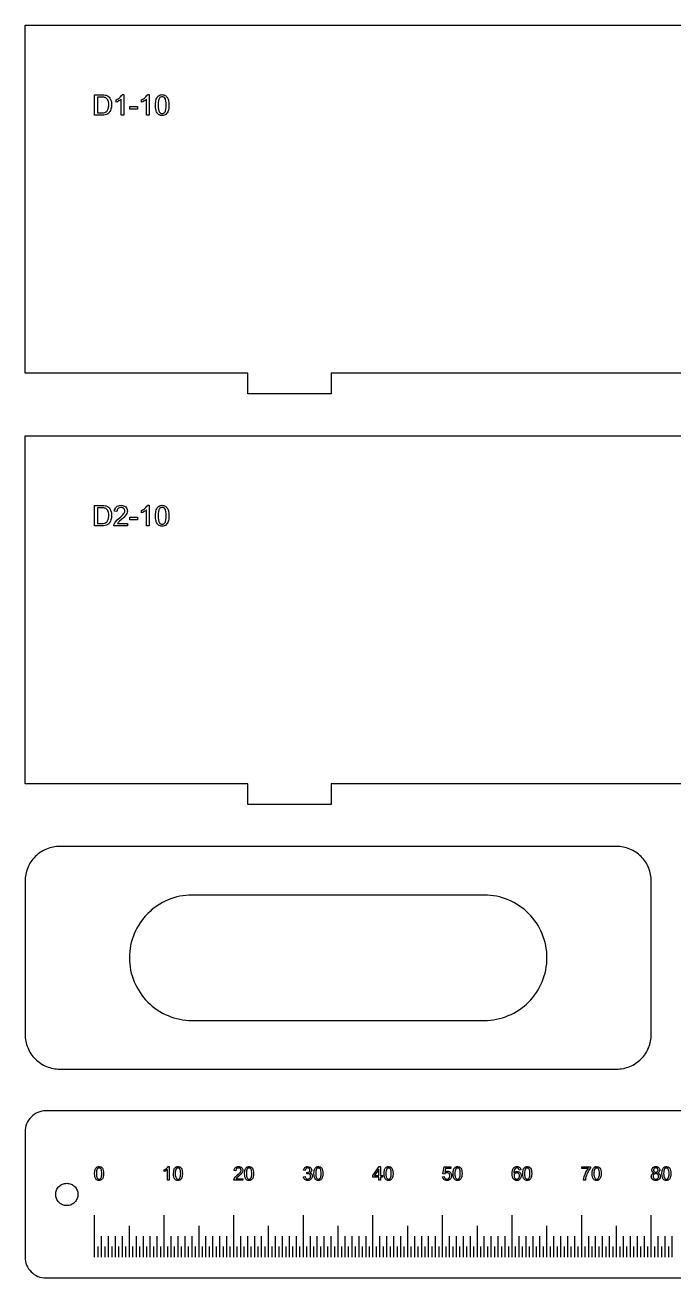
# Model space of a CAD drawing. Header units: millimetres. Extents: x 6 to 576, y -336 to -6.
# Drawn here: x 6 to 99.2, y -336 to -156 of the extents above; entities that cross this region are included whole.
import ezdxf

# ---------------------------------------------------------------- set-up
doc = ezdxf.new("R2010")
doc.units = ezdxf.units.MM
for name, color, linetype in [('cut_inner', 7, 'Continuous'), ('cut_outer', 7, 'Continuous'), ('engrave', 5, 'Continuous'), ('score', 1, 'Continuous')]:
    doc.layers.add(name, color=color, linetype=linetype)

msp = doc.modelspace()

# ---------------------------------------------------------------- linework, layer by layer
at = {"layer": 'cut_inner'}
for points in [[(30, -299), (72, -299), (72.44, -298.99), (72.88, -298.96), (73.32, -298.9), (73.76, -298.83), (74.19, -298.73), (74.61, -298.61), (75.03, -298.47), (75.44, -298.31), (75.85, -298.14), (76.24, -297.94), (76.63, -297.72), (77, -297.48), (77.36, -297.23), (77.71, -296.96), (78.04, -296.67), (78.36, -296.36), (78.67, -296.04), (78.96, -295.71), (79.23, -295.36), (79.48, -295), (79.72, -294.63), (79.94, -294.24), (80.14, -293.85), (80.31, -293.44), (80.47, -293.03), (80.61, -292.61), (80.73, -292.19), (80.83, -291.76), (80.9, -291.32), (80.96, -290.88), (80.99, -290.44), (81, -290), (81, -290), (80.99, -289.56), (80.96, -289.12), (80.9, -288.68), (80.83, -288.24), (80.73, -287.81), (80.61, -287.39), (80.47, -286.97), (80.31, -286.56), (80.14, -286.15), (79.94, -285.76), (79.72, -285.37), (79.48, -285), (79.23, -284.64), (78.96, -284.29), (78.67, -283.96), (78.36, -283.64), (78.04, -283.33), (77.71, -283.04), (77.36, -282.77), (77, -282.52), (76.63, -282.28), (76.24, -282.06), (75.85, -281.86), (75.44, -281.69), (75.03, -281.53), (74.61, -281.39), (74.19, -281.27), (73.76, -281.17), (73.32, -281.1), (72.88, -281.04), (72.44, -281.01), (72, -281), (30, -281), (29.56, -281.01), (29.12, -281.04), (28.68, -281.1), (28.24, -281.17), (27.81, -281.27), (27.39, -281.39), (26.97, -281.53), (26.56, -281.69), (26.15, -281.86), (25.76, -282.06), (25.37, -282.28), (25, -282.52), (24.64, -282.77), (24.29, -283.04), (23.96, -283.33), (23.64, -283.64), (23.33, -283.96), (23.04, -284.29), (22.77, -284.64), (22.52, -285), (22.28, -285.37), (22.06, -285.76), (21.86, -286.15), (21.69, -286.56), (21.53, -286.97), (21.39, -287.39), (21.27, -287.81), (21.17, -288.24), (21.1, -288.68), (21.04, -289.12), (21.01, -289.56), (21, -290), (21, -290), (21.01, -290.44), (21.04, -290.88), (21.1, -291.32), (21.17, -291.76), (21.27, -292.19), (21.39, -292.61), (21.53, -293.03), (21.69, -293.44), (21.86, -293.85), (22.06, -294.24), (22.28, -294.63), (22.52, -295), (22.77, -295.36), (23.04, -295.71), (23.33, -296.04), (23.64, -296.36), (23.96, -296.67), (24.29, -296.96), (24.64, -297.23), (25, -297.48), (25.37, -297.72), (25.76, -297.94), (26.15, -298.14), (26.56, -298.31), (26.97, -298.47), (27.39, -298.61), (27.81, -298.73), (28.24, -298.83), (28.68, -298.9), (29.12, -298.96), (29.56, -298.99), (30, -299)], [(10.4, -324), (10.41, -323.84), (10.43, -323.69), (10.47, -323.54), (10.52, -323.39), (10.59, -323.25), (10.67, -323.11), (10.76, -322.98), (10.87, -322.87), (10.98, -322.76), (11.11, -322.67), (11.25, -322.59), (11.39, -322.52), (11.54, -322.47), (11.69, -322.43), (11.84, -322.41), (12, -322.4), (12.16, -322.41), (12.31, -322.43), (12.46, -322.47), (12.61, -322.52), (12.75, -322.59), (12.89, -322.67), (13.02, -322.76), (13.13, -322.87), (13.24, -322.98), (13.33, -323.11), (13.41, -323.25), (13.48, -323.39), (13.53, -323.54), (13.57, -323.69), (13.59, -323.84), (13.6, -324), (13.59, -324.16), (13.57, -324.31), (13.53, -324.46), (13.48, -324.61), (13.41, -324.75), (13.33, -324.89), (13.24, -325.02), (13.13, -325.13), (13.02, -325.24), (12.89, -325.33), (12.75, -325.41), (12.61, -325.48), (12.46, -325.53), (12.31, -325.57), (12.16, -325.59), (12, -325.6), (11.84, -325.59), (11.69, -325.57), (11.54, -325.53), (11.39, -325.48), (11.25, -325.41), (11.11, -325.33), (10.98, -325.24), (10.87, -325.13), (10.76, -325.02), (10.67, -324.89), (10.59, -324.75), (10.52, -324.61), (10.47, -324.46), (10.43, -324.31), (10.41, -324.16), (10.4, -324)]]:
    msp.add_lwpolyline(points, close=True, dxfattribs=at)
at = {"layer": 'cut_outer'}
for points in [[(38, -209), (38, -206), (6, -206), (6, -156), (242, -156), (242, -206), (210, -206), (210, -209), (198, -209), (198, -206), (125.58, -206), (125.58, -181), (122.42, -181), (122.42, -206), (50, -206), (50, -209)], [(38, -268), (38, -265), (6, -265), (6, -215), (242, -215), (242, -265), (210, -265), (210, -268), (198, -268), (198, -265), (125.58, -265), (125.58, -240), (122.42, -240), (122.42, -265), (50, -265), (50, -268)], [(11, -306), (91, -306), (91.25, -305.99), (91.49, -305.98), (91.73, -305.95), (91.98, -305.9), (92.21, -305.85), (92.45, -305.78), (92.68, -305.71), (92.91, -305.62), (93.14, -305.52), (93.36, -305.41), (93.57, -305.29), (93.78, -305.16), (93.98, -305.02), (94.17, -304.87), (94.36, -304.7), (94.54, -304.54), (94.7, -304.36), (94.87, -304.17), (95.02, -303.98), (95.16, -303.78), (95.29, -303.57), (95.41, -303.36), (95.52, -303.14), (95.62, -302.91), (95.71, -302.68), (95.78, -302.45), (95.85, -302.21), (95.9, -301.98), (95.95, -301.73), (95.98, -301.49), (95.99, -301.25), (96, -301), (96, -279), (95.99, -278.75), (95.98, -278.51), (95.95, -278.27), (95.9, -278.02), (95.85, -277.79), (95.78, -277.55), (95.71, -277.32), (95.62, -277.09), (95.52, -276.86), (95.41, -276.64), (95.29, -276.43), (95.16, -276.22), (95.02, -276.02), (94.87, -275.83), (94.7, -275.64), (94.54, -275.46), (94.36, -275.3), (94.17, -275.13), (93.98, -274.98), (93.78, -274.84), (93.57, -274.71), (93.36, -274.59), (93.14, -274.48), (92.91, -274.38), (92.68, -274.29), (92.45, -274.22), (92.21, -274.15), (91.98, -274.1), (91.73, -274.05), (91.49, -274.02), (91.25, -274.01), (91, -274), (11, -274), (10.75, -274.01), (10.51, -274.02), (10.27, -274.05), (10.02, -274.1), (9.79, -274.15), (9.55, -274.22), (9.32, -274.29), (9.09, -274.38), (8.86, -274.48), (8.64, -274.59), (8.43, -274.71), (8.22, -274.84), (8.02, -274.98), (7.83, -275.13), (7.64, -275.3), (7.46, -275.46), (7.3, -275.64), (7.13, -275.83), (6.98, -276.02), (6.84, -276.22), (6.71, -276.43), (6.59, -276.64), (6.48, -276.86), (6.38, -277.09), (6.29, -277.32), (6.22, -277.55), (6.15, -277.79), (6.1, -278.02), (6.05, -278.27), (6.02, -278.51), (6.01, -278.75), (6, -279), (6, -301), (6.01, -301.25), (6.02, -301.49), (6.05, -301.73), (6.1, -301.98), (6.15, -302.21), (6.22, -302.45), (6.29, -302.68), (6.38, -302.91), (6.48, -303.14), (6.59, -303.36), (6.71, -303.57), (6.84, -303.78), (6.98, -303.98), (7.13, -304.17), (7.3, -304.36), (7.46, -304.54), (7.64, -304.7), (7.83, -304.87), (8.02, -305.02), (8.22, -305.16), (8.43, -305.29), (8.64, -305.41), (8.86, -305.52), (9.09, -305.62), (9.32, -305.71), (9.55, -305.78), (9.79, -305.85), (10.02, -305.9), (10.27, -305.95), (10.51, -305.98), (10.75, -305.99), (11, -306)]]:
    msp.add_lwpolyline(points, close=True, dxfattribs=at)
msp.add_lwpolyline([(203, -312), (9, -312), (8.71, -312.01), (8.41, -312.06), (8.13, -312.13), (7.85, -312.23), (7.59, -312.35), (7.33, -312.51), (7.1, -312.68), (6.88, -312.88), (6.68, -313.1), (6.51, -313.33), (6.35, -313.59), (6.23, -313.85), (6.13, -314.13), (6.06, -314.41), (6.01, -314.71), (6, -315), (6, -333), (6.01, -333.29), (6.06, -333.59), (6.13, -333.87), (6.23, -334.15), (6.35, -334.41), (6.51, -334.67), (6.68, -334.9), (6.88, -335.12), (7.1, -335.32), (7.33, -335.49), (7.59, -335.65), (7.85, -335.77), (8.13, -335.87), (8.41, -335.94), (8.71, -335.99), (9, -336), (9, -336), (203, -336)], dxfattribs=at)
at = {"layer": 'engrave'}
for points in [[(16, -168.95), (16, -166.01), (17.01, -166.01), (17.31, -166.02), (17.54, -166.05), (17.66, -166.09), (17.77, -166.14), (17.87, -166.19), (17.97, -166.26), (18.07, -166.37), (18.17, -166.49), (18.25, -166.62), (18.31, -166.77), (18.36, -166.92), (18.4, -167.09), (18.42, -167.27), (18.43, -167.46), (18.42, -167.63), (18.41, -167.78), (18.38, -167.92), (18.35, -168.06), (18.26, -168.29), (18.21, -168.4), (18.15, -168.49), (18.02, -168.64), (17.88, -168.75), (17.72, -168.84), (17.53, -168.9), (17.31, -168.94), (17.06, -168.95), (16, -168.95)], [(16.39, -168.6), (17.02, -168.6), (17.28, -168.59), (17.47, -168.55), (17.62, -168.48), (17.74, -168.4), (17.8, -168.32), (17.86, -168.23), (17.91, -168.14), (17.95, -168.03), (17.98, -167.9), (18.01, -167.77), (18.02, -167.62), (18.03, -167.46), (18.02, -167.24), (17.99, -167.05), (17.94, -166.89), (17.88, -166.75), (17.8, -166.64), (17.71, -166.54), (17.61, -166.47), (17.51, -166.42), (17.42, -166.39), (17.31, -166.37), (17.01, -166.36), (16.39, -166.36), (16.39, -168.6)], [(20.18, -168.95), (19.82, -168.95), (19.82, -166.65), (19.67, -166.78), (19.47, -166.9), (19.27, -167.01), (19.09, -167.09), (19.09, -166.74), (19.24, -166.66), (19.38, -166.58), (19.51, -166.49), (19.62, -166.39), (19.73, -166.29), (19.82, -166.19), (19.89, -166.1), (19.94, -166), (20.18, -166), (20.18, -168.95)], [(23.83, -168.95), (23.46, -168.95), (23.46, -166.65), (23.31, -166.78), (23.12, -166.9), (22.92, -167.01), (22.74, -167.09), (22.74, -166.74), (22.89, -166.66), (23.03, -166.58), (23.15, -166.49), (23.27, -166.39), (23.38, -166.29), (23.47, -166.19), (23.54, -166.1), (23.59, -166), (23.83, -166), (23.83, -168.95)], [(24.75, -167.5), (24.76, -167.25), (24.78, -167.03), (24.81, -166.83), (24.86, -166.66), (24.92, -166.51), (24.99, -166.38), (25.08, -166.27), (25.18, -166.17), (25.29, -166.1), (25.41, -166.04), (25.55, -166.01), (25.71, -166), (25.82, -166.01), (25.93, -166.02), (26.03, -166.05), (26.12, -166.1), (26.21, -166.15), (26.29, -166.21), (26.35, -166.29), (26.42, -166.37), (26.47, -166.46), (26.52, -166.57), (26.6, -166.81), (26.63, -166.95), (26.65, -167.11), (26.67, -167.5), (26.66, -167.75), (26.64, -167.97), (26.61, -168.16), (26.56, -168.34), (26.5, -168.49), (26.43, -168.62), (26.34, -168.73), (26.24, -168.83), (26.13, -168.9), (26, -168.96), (25.86, -168.99), (25.71, -169), (25.6, -169), (25.51, -168.98), (25.41, -168.96), (25.33, -168.92), (25.25, -168.88), (25.17, -168.83), (25.1, -168.77), (25.04, -168.7), (24.97, -168.6), (24.91, -168.48), (24.86, -168.36), (24.82, -168.21), (24.79, -168.06), (24.77, -167.89), (24.75, -167.5)], [(25.12, -167.5), (25.13, -167.83), (25.16, -168.1), (25.22, -168.31), (25.25, -168.4), (25.29, -168.46), (25.38, -168.57), (25.48, -168.64), (25.59, -168.69), (25.71, -168.7), (25.83, -168.69), (25.94, -168.64), (26.04, -168.57), (26.13, -168.46), (26.16, -168.4), (26.2, -168.31), (26.25, -168.1), (26.28, -167.83), (26.29, -167.5), (26.28, -167.17), (26.25, -166.9), (26.2, -166.69), (26.16, -166.6), (26.13, -166.54), (26.04, -166.43), (25.94, -166.36), (25.82, -166.31), (25.7, -166.3), (25.59, -166.31), (25.48, -166.35), (25.39, -166.42), (25.31, -166.51), (25.26, -166.58), (25.23, -166.67), (25.17, -166.89), (25.13, -167.17), (25.12, -167.5)], [(21.06, -168.07), (21.06, -167.71), (22.17, -167.71), (22.17, -168.07), (21.06, -168.07)], [(20.71, -227.6), (20.71, -227.95), (18.77, -227.95), (18.78, -227.82), (18.81, -227.7), (18.86, -227.6), (18.91, -227.5), (19.05, -227.31), (19.25, -227.1), (19.52, -226.86), (19.74, -226.68), (19.92, -226.51), (20.07, -226.37), (20.17, -226.24), (20.24, -226.13), (20.3, -226.02), (20.33, -225.91), (20.34, -225.81), (20.33, -225.7), (20.3, -225.61), (20.25, -225.52), (20.19, -225.45), (20.1, -225.38), (20.01, -225.34), (19.9, -225.31), (19.79, -225.3), (19.66, -225.31), (19.55, -225.34), (19.45, -225.39), (19.37, -225.45), (19.3, -225.54), (19.25, -225.64), (19.22, -225.76), (19.21, -225.89), (18.84, -225.85), (18.87, -225.65), (18.93, -225.48), (19.02, -225.34), (19.13, -225.22), (19.26, -225.12), (19.42, -225.05), (19.59, -225.01), (19.79, -225), (19.99, -225.01), (20.17, -225.06), (20.33, -225.13), (20.46, -225.23), (20.57, -225.36), (20.65, -225.5), (20.69, -225.65), (20.71, -225.82), (20.69, -225.99), (20.64, -226.16), (20.54, -226.34), (20.4, -226.52), (20.18, -226.74), (19.84, -227.04), (19.58, -227.27), (19.42, -227.41), (19.34, -227.51), (19.27, -227.6), (20.71, -227.6)], [(23.83, -227.95), (23.46, -227.95), (23.46, -225.65), (23.31, -225.78), (23.12, -225.9), (22.92, -226.01), (22.74, -226.09), (22.74, -225.74), (22.89, -225.66), (23.03, -225.58), (23.15, -225.49), (23.27, -225.39), (23.38, -225.29), (23.47, -225.19), (23.54, -225.1), (23.59, -225), (23.83, -225), (23.83, -227.95)], [(24.75, -226.5), (24.76, -226.25), (24.78, -226.03), (24.81, -225.83), (24.86, -225.66), (24.92, -225.51), (24.99, -225.38), (25.08, -225.27), (25.18, -225.17), (25.29, -225.1), (25.41, -225.04), (25.55, -225.01), (25.71, -225), (25.82, -225.01), (25.93, -225.02), (26.03, -225.05), (26.12, -225.1), (26.21, -225.15), (26.29, -225.21), (26.35, -225.29), (26.42, -225.37), (26.47, -225.46), (26.52, -225.57), (26.6, -225.81), (26.63, -225.95), (26.65, -226.11), (26.67, -226.5), (26.66, -226.75), (26.64, -226.97), (26.61, -227.16), (26.56, -227.34), (26.5, -227.49), (26.43, -227.62), (26.34, -227.73), (26.24, -227.83), (26.13, -227.9), (26, -227.96), (25.86, -227.99), (25.71, -228), (25.6, -228), (25.51, -227.98), (25.41, -227.96), (25.33, -227.92), (25.25, -227.88), (25.17, -227.83), (25.1, -227.77), (25.04, -227.7), (24.97, -227.6), (24.91, -227.48), (24.86, -227.36), (24.82, -227.21), (24.79, -227.06), (24.77, -226.89), (24.75, -226.5)], [(16, -227.95), (16, -225.01), (17.01, -225.01), (17.31, -225.02), (17.54, -225.05), (17.66, -225.09), (17.77, -225.14), (17.87, -225.19), (17.97, -225.26), (18.07, -225.37), (18.17, -225.49), (18.25, -225.62), (18.31, -225.77), (18.36, -225.92), (18.4, -226.09), (18.42, -226.27), (18.43, -226.46), (18.42, -226.63), (18.41, -226.78), (18.38, -226.92), (18.35, -227.06), (18.26, -227.29), (18.21, -227.4), (18.15, -227.49), (18.02, -227.64), (17.88, -227.75), (17.72, -227.84), (17.53, -227.9), (17.31, -227.94), (17.06, -227.95), (16, -227.95)], [(16.39, -227.6), (17.02, -227.6), (17.28, -227.59), (17.47, -227.55), (17.62, -227.48), (17.74, -227.4), (17.8, -227.32), (17.86, -227.23), (17.91, -227.14), (17.95, -227.03), (17.98, -226.9), (18.01, -226.77), (18.02, -226.62), (18.03, -226.46), (18.02, -226.24), (17.99, -226.05), (17.94, -225.89), (17.88, -225.75), (17.8, -225.64), (17.71, -225.54), (17.61, -225.47), (17.51, -225.42), (17.42, -225.39), (17.31, -225.37), (17.01, -225.36), (16.39, -225.36), (16.39, -227.6)], [(21.06, -227.07), (21.06, -226.71), (22.17, -226.71), (22.17, -227.07), (21.06, -227.07)], [(25.12, -226.5), (25.13, -226.83), (25.16, -227.1), (25.22, -227.31), (25.25, -227.4), (25.29, -227.46), (25.38, -227.57), (25.48, -227.64), (25.59, -227.69), (25.71, -227.7), (25.83, -227.69), (25.94, -227.64), (26.04, -227.57), (26.13, -227.46), (26.16, -227.4), (26.2, -227.31), (26.25, -227.1), (26.28, -226.83), (26.29, -226.5), (26.28, -226.17), (26.25, -225.9), (26.2, -225.69), (26.16, -225.6), (26.13, -225.54), (26.04, -225.43), (25.94, -225.36), (25.82, -225.31), (25.7, -225.3), (25.59, -225.31), (25.48, -225.35), (25.39, -225.42), (25.31, -225.51), (25.26, -225.58), (25.23, -225.67), (25.17, -225.89), (25.13, -226.17), (25.12, -226.5)], [(16, -321), (16.02, -320.69), (16.04, -320.56), (16.07, -320.44), (16.11, -320.34), (16.16, -320.25), (16.22, -320.18), (16.28, -320.11), (16.36, -320.06), (16.44, -320.03), (16.54, -320.01), (16.64, -320), (16.79, -320.02), (16.92, -320.06), (17.02, -320.14), (17.11, -320.25), (17.18, -320.38), (17.23, -320.54), (17.27, -320.74), (17.28, -321), (17.26, -321.31), (17.24, -321.44), (17.21, -321.56), (17.17, -321.66), (17.12, -321.74), (17.06, -321.82), (16.99, -321.88), (16.92, -321.93), (16.84, -321.97), (16.74, -321.99), (16.64, -322), (16.5, -321.99), (16.39, -321.95), (16.28, -321.89), (16.19, -321.8), (16.15, -321.73), (16.11, -321.66), (16.05, -321.48), (16.01, -321.26), (16, -321)], [(16.25, -321), (16.25, -321.22), (16.28, -321.4), (16.31, -321.54), (16.36, -321.64), (16.42, -321.71), (16.49, -321.76), (16.56, -321.79), (16.64, -321.8), (16.72, -321.79), (16.79, -321.76), (16.86, -321.71), (16.92, -321.64), (16.97, -321.54), (17, -321.4), (17.02, -321.22), (17.03, -321), (17.02, -320.78), (17, -320.6), (16.97, -320.46), (16.92, -320.36), (16.86, -320.29), (16.79, -320.24), (16.72, -320.21), (16.64, -320.2), (16.56, -320.21), (16.49, -320.23), (16.43, -320.28), (16.37, -320.34), (16.32, -320.45), (16.28, -320.59), (16.25, -320.78), (16.25, -321)], [(26.72, -321.97), (26.48, -321.97), (26.48, -320.43), (26.38, -320.52), (26.25, -320.6), (26.12, -320.67), (26, -320.72), (26, -320.49), (26.19, -320.39), (26.35, -320.26), (26.48, -320.13), (26.57, -320), (26.72, -320), (26.72, -321.97)], [(27.34, -321), (27.36, -320.69), (27.38, -320.56), (27.41, -320.44), (27.45, -320.34), (27.5, -320.25), (27.56, -320.18), (27.62, -320.11), (27.7, -320.06), (27.78, -320.03), (27.87, -320.01), (27.98, -320), (28.12, -320.02), (28.25, -320.06), (28.36, -320.14), (28.45, -320.25), (28.52, -320.38), (28.57, -320.54), (28.6, -320.74), (28.61, -321), (28.6, -321.31), (28.57, -321.44), (28.54, -321.56), (28.5, -321.66), (28.46, -321.74), (28.4, -321.82), (28.33, -321.88), (28.26, -321.93), (28.17, -321.97), (28.08, -321.99), (27.98, -322), (27.84, -321.99), (27.72, -321.95), (27.62, -321.89), (27.53, -321.8), (27.49, -321.73), (27.45, -321.66), (27.39, -321.48), (27.35, -321.26), (27.34, -321)], [(27.58, -321), (27.59, -321.22), (27.61, -321.4), (27.65, -321.54), (27.7, -321.64), (27.76, -321.71), (27.82, -321.76), (27.9, -321.79), (27.98, -321.8), (28.06, -321.79), (28.13, -321.76), (28.19, -321.71), (28.25, -321.64), (28.3, -321.54), (28.34, -321.4), (28.36, -321.22), (28.37, -321), (28.36, -320.78), (28.34, -320.6), (28.3, -320.46), (28.25, -320.36), (28.19, -320.29), (28.13, -320.24), (28.05, -320.21), (27.97, -320.2), (27.89, -320.21), (27.82, -320.23), (27.76, -320.28), (27.71, -320.34), (27.65, -320.45), (27.62, -320.59), (27.59, -320.78), (27.58, -321)], [(37.29, -321.74), (37.29, -321.97), (36, -321.97), (36.01, -321.88), (36.03, -321.8), (36.09, -321.67), (36.19, -321.54), (36.32, -321.4), (36.5, -321.24), (36.77, -321.01), (36.93, -320.83), (36.98, -320.75), (37.02, -320.68), (37.04, -320.61), (37.04, -320.54), (37.04, -320.47), (37.02, -320.41), (36.99, -320.35), (36.94, -320.3), (36.89, -320.25), (36.83, -320.22), (36.75, -320.21), (36.68, -320.2), (36.59, -320.21), (36.52, -320.23), (36.45, -320.26), (36.4, -320.3), (36.35, -320.36), (36.32, -320.43), (36.3, -320.5), (36.29, -320.59), (36.05, -320.57), (36.07, -320.44), (36.11, -320.32), (36.16, -320.23), (36.24, -320.14), (36.33, -320.08), (36.43, -320.04), (36.55, -320.01), (36.68, -320), (36.82, -320.01), (36.93, -320.04), (37.04, -320.09), (37.13, -320.16), (37.2, -320.24), (37.25, -320.33), (37.28, -320.43), (37.29, -320.54), (37.28, -320.66), (37.24, -320.77), (37.18, -320.89), (37.08, -321.01), (36.94, -321.16), (36.71, -321.36), (36.44, -321.61), (36.33, -321.74), (37.29, -321.74)], [(37.55, -321), (37.57, -320.69), (37.59, -320.56), (37.62, -320.44), (37.66, -320.34), (37.71, -320.25), (37.77, -320.18), (37.84, -320.11), (37.91, -320.06), (38, -320.03), (38.09, -320.01), (38.19, -320), (38.34, -320.02), (38.47, -320.06), (38.58, -320.14), (38.66, -320.25), (38.73, -320.38), (38.79, -320.54), (38.82, -320.74), (38.83, -321), (38.81, -321.31), (38.79, -321.44), (38.76, -321.56), (38.72, -321.66), (38.67, -321.74), (38.61, -321.82), (38.55, -321.88), (38.47, -321.93), (38.39, -321.97), (38.29, -321.99), (38.19, -322), (38.06, -321.99), (37.94, -321.95), (37.83, -321.89), (37.75, -321.8), (37.7, -321.73), (37.66, -321.66), (37.6, -321.48), (37.56, -321.26), (37.55, -321)], [(37.8, -321), (37.81, -321.22), (37.83, -321.4), (37.86, -321.54), (37.91, -321.64), (37.97, -321.71), (38.04, -321.76), (38.11, -321.79), (38.19, -321.8), (38.27, -321.79), (38.34, -321.76), (38.41, -321.71), (38.47, -321.64), (38.52, -321.54), (38.55, -321.4), (38.58, -321.22), (38.58, -321), (38.58, -320.78), (38.55, -320.6), (38.52, -320.46), (38.47, -320.36), (38.41, -320.29), (38.34, -320.24), (38.27, -320.21), (38.19, -320.2), (38.11, -320.21), (38.04, -320.23), (37.98, -320.28), (37.92, -320.34), (37.87, -320.45), (37.83, -320.59), (37.81, -320.78), (37.8, -321)], [(46, -321.45), (46.24, -321.42), (46.26, -321.51), (46.3, -321.59), (46.34, -321.66), (46.38, -321.71), (46.43, -321.75), (46.49, -321.78), (46.55, -321.8), (46.62, -321.8), (46.7, -321.79), (46.78, -321.77), (46.85, -321.73), (46.91, -321.68), (46.96, -321.62), (47, -321.55), (47.02, -321.48), (47.03, -321.39), (47.02, -321.31), (47, -321.24), (46.97, -321.18), (46.92, -321.12), (46.86, -321.07), (46.8, -321.04), (46.72, -321.02), (46.64, -321.01), (46.57, -321.02), (46.47, -321.04), (46.5, -320.83), (46.54, -320.83), (46.61, -320.83), (46.69, -320.81), (46.75, -320.79), (46.82, -320.75), (46.87, -320.7), (46.91, -320.65), (46.93, -320.58), (46.94, -320.5), (46.93, -320.44), (46.92, -320.38), (46.89, -320.33), (46.85, -320.28), (46.8, -320.25), (46.75, -320.22), (46.69, -320.2), (46.62, -320.2), (46.55, -320.2), (46.49, -320.22), (46.43, -320.25), (46.38, -320.29), (46.34, -320.34), (46.31, -320.4), (46.28, -320.47), (46.26, -320.55), (46.02, -320.51), (46.05, -320.39), (46.1, -320.29), (46.15, -320.21), (46.22, -320.13), (46.31, -320.07), (46.4, -320.03), (46.5, -320.01), (46.61, -320), (46.77, -320.02), (46.91, -320.07), (47.03, -320.15), (47.07, -320.2), (47.11, -320.26), (47.17, -320.38), (47.19, -320.51), (47.17, -320.63), (47.12, -320.74), (47.03, -320.83), (46.92, -320.91), (47, -320.93), (47.07, -320.97), (47.13, -321.01), (47.19, -321.07), (47.23, -321.14), (47.26, -321.21), (47.28, -321.3), (47.28, -321.39), (47.27, -321.51), (47.23, -321.62), (47.18, -321.73), (47.09, -321.82), (47, -321.9), (46.88, -321.96), (46.76, -321.99), (46.62, -322), (46.5, -321.99), (46.39, -321.96), (46.28, -321.91), (46.19, -321.85), (46.12, -321.76), (46.06, -321.67), (46.02, -321.57), (46, -321.45)], [(47.52, -321), (47.54, -320.69), (47.56, -320.56), (47.59, -320.44), (47.63, -320.34), (47.68, -320.25), (47.74, -320.18), (47.8, -320.11), (47.88, -320.06), (47.96, -320.03), (48.06, -320.01), (48.16, -320), (48.31, -320.02), (48.43, -320.06), (48.54, -320.14), (48.63, -320.25), (48.7, -320.38), (48.75, -320.54), (48.78, -320.74), (48.8, -321), (48.78, -321.31), (48.76, -321.44), (48.72, -321.56), (48.69, -321.66), (48.64, -321.74), (48.58, -321.82), (48.51, -321.88), (48.44, -321.93), (48.35, -321.97), (48.26, -321.99), (48.16, -322), (48.02, -321.99), (47.9, -321.95), (47.8, -321.88), (47.71, -321.8), (47.67, -321.73), (47.63, -321.65), (47.57, -321.47), (47.53, -321.26), (47.52, -321)], [(47.77, -321), (47.77, -321.22), (47.79, -321.4), (47.83, -321.54), (47.88, -321.64), (47.94, -321.71), (48.01, -321.76), (48.08, -321.79), (48.16, -321.8), (48.24, -321.79), (48.31, -321.76), (48.38, -321.71), (48.44, -321.64), (48.49, -321.54), (48.52, -321.4), (48.54, -321.22), (48.55, -321), (48.54, -320.78), (48.52, -320.6), (48.49, -320.46), (48.44, -320.36), (48.38, -320.29), (48.31, -320.24), (48.24, -320.21), (48.15, -320.2), (48.08, -320.21), (48.01, -320.23), (47.94, -320.28), (47.89, -320.34), (47.84, -320.45), (47.8, -320.59), (47.77, -320.78), (47.77, -321)], [(56.85, -321.97), (56.85, -321.5), (56, -321.5), (56, -321.28), (56.89, -320.01), (57.09, -320.01), (57.09, -321.28), (57.35, -321.28), (57.35, -321.5), (57.09, -321.5), (57.09, -321.97), (56.85, -321.97)], [(56.85, -321.28), (56.85, -320.39), (56.24, -321.28), (56.85, -321.28)], [(57.6, -321), (57.62, -320.69), (57.64, -320.56), (57.67, -320.44), (57.71, -320.34), (57.76, -320.25), (57.82, -320.18), (57.88, -320.11), (57.96, -320.06), (58.04, -320.03), (58.14, -320.01), (58.24, -320), (58.39, -320.02), (58.52, -320.06), (58.62, -320.14), (58.71, -320.25), (58.78, -320.38), (58.83, -320.54), (58.87, -320.74), (58.88, -321), (58.86, -321.31), (58.84, -321.44), (58.81, -321.56), (58.77, -321.66), (58.72, -321.74), (58.66, -321.82), (58.6, -321.88), (58.52, -321.93), (58.44, -321.97), (58.34, -321.99), (58.24, -322), (58.11, -321.99), (57.99, -321.95), (57.88, -321.89), (57.79, -321.8), (57.75, -321.73), (57.71, -321.66), (57.65, -321.48), (57.61, -321.26), (57.6, -321)], [(57.85, -321), (57.85, -321.22), (57.88, -321.4), (57.91, -321.54), (57.96, -321.64), (58.02, -321.71), (58.09, -321.76), (58.16, -321.79), (58.24, -321.8), (58.32, -321.79), (58.39, -321.76), (58.46, -321.71), (58.52, -321.64), (58.57, -321.54), (58.6, -321.4), (58.62, -321.22), (58.63, -321), (58.62, -320.78), (58.6, -320.6), (58.57, -320.46), (58.52, -320.36), (58.46, -320.29), (58.39, -320.24), (58.32, -320.21), (58.24, -320.2), (58.16, -320.21), (58.09, -320.23), (58.03, -320.28), (57.97, -320.34), (57.92, -320.45), (57.88, -320.59), (57.86, -320.78), (57.85, -321)], [(66, -321.45), (66.25, -321.43), (66.27, -321.52), (66.3, -321.59), (66.34, -321.66), (66.38, -321.71), (66.44, -321.75), (66.5, -321.78), (66.56, -321.8), (66.63, -321.8), (66.71, -321.79), (66.79, -321.77), (66.86, -321.73), (66.92, -321.67), (66.98, -321.6), (67.01, -321.52), (67.04, -321.43), (67.04, -321.32), (67.04, -321.23), (67.01, -321.14), (66.98, -321.06), (66.93, -321), (66.87, -320.95), (66.79, -320.91), (66.71, -320.89), (66.63, -320.88), (66.51, -320.89), (66.42, -320.93), (66.33, -320.99), (66.27, -321.07), (66.04, -321.04), (66.23, -320.03), (67.21, -320.03), (67.21, -320.26), (66.42, -320.26), (66.32, -320.79), (66.41, -320.74), (66.5, -320.7), (66.59, -320.68), (66.69, -320.67), (66.81, -320.68), (66.93, -320.71), (67.03, -320.77), (67.12, -320.85), (67.2, -320.94), (67.25, -321.05), (67.29, -321.17), (67.3, -321.3), (67.29, -321.43), (67.26, -321.55), (67.21, -321.66), (67.14, -321.76), (67.04, -321.87), (66.92, -321.94), (66.78, -321.99), (66.63, -322), (66.5, -321.99), (66.39, -321.96), (66.28, -321.92), (66.19, -321.85), (66.12, -321.77), (66.06, -321.68), (66.02, -321.57), (66, -321.45)], [(67.52, -321), (67.54, -320.69), (67.56, -320.56), (67.59, -320.44), (67.63, -320.34), (67.68, -320.25), (67.74, -320.18), (67.81, -320.11), (67.88, -320.06), (67.96, -320.03), (68.06, -320.01), (68.16, -320), (68.31, -320.02), (68.44, -320.06), (68.55, -320.14), (68.63, -320.25), (68.7, -320.38), (68.75, -320.54), (68.79, -320.74), (68.8, -321), (68.78, -321.31), (68.76, -321.44), (68.73, -321.56), (68.69, -321.66), (68.64, -321.74), (68.58, -321.82), (68.52, -321.88), (68.44, -321.93), (68.36, -321.97), (68.26, -321.99), (68.16, -322), (68.03, -321.99), (67.91, -321.95), (67.8, -321.89), (67.72, -321.8), (67.67, -321.73), (67.63, -321.66), (67.57, -321.48), (67.53, -321.26), (67.52, -321)], [(67.77, -321), (67.78, -321.22), (67.8, -321.4), (67.83, -321.54), (67.88, -321.64), (67.94, -321.71), (68.01, -321.76), (68.08, -321.79), (68.16, -321.8), (68.24, -321.79), (68.31, -321.76), (68.38, -321.71), (68.44, -321.64), (68.49, -321.54), (68.52, -321.4), (68.54, -321.22), (68.55, -321), (68.54, -320.78), (68.52, -320.6), (68.49, -320.46), (68.44, -320.36), (68.38, -320.29), (68.31, -320.24), (68.24, -320.21), (68.16, -320.2), (68.08, -320.21), (68.01, -320.23), (67.95, -320.28), (67.89, -320.34), (67.84, -320.45), (67.8, -320.59), (67.78, -320.78), (67.77, -321)], [(77.26, -320.49), (77.02, -320.51), (76.98, -320.38), (76.93, -320.3), (76.88, -320.26), (76.82, -320.22), (76.76, -320.2), (76.69, -320.2), (76.58, -320.21), (76.49, -320.26), (76.43, -320.31), (76.38, -320.36), (76.31, -320.5), (76.28, -320.59), (76.26, -320.7), (76.24, -320.96), (76.34, -320.84), (76.45, -320.76), (76.58, -320.71), (76.71, -320.7), (76.83, -320.71), (76.94, -320.74), (77.04, -320.8), (77.12, -320.87), (77.2, -320.97), (77.25, -321.08), (77.28, -321.2), (77.29, -321.33), (77.29, -321.42), (77.27, -321.51), (77.25, -321.59), (77.21, -321.67), (77.17, -321.75), (77.12, -321.81), (77.06, -321.87), (77, -321.92), (76.92, -321.95), (76.85, -321.98), (76.77, -321.99), (76.68, -322), (76.54, -321.99), (76.41, -321.94), (76.29, -321.88), (76.19, -321.78), (76.11, -321.65), (76.05, -321.49), (76.01, -321.29), (76, -321.05), (76.01, -320.79), (76.05, -320.56), (76.12, -320.37), (76.16, -320.29), (76.21, -320.22), (76.31, -320.13), (76.42, -320.06), (76.56, -320.01), (76.7, -320), (76.81, -320.01), (76.91, -320.03), (77, -320.07), (77.08, -320.13), (77.15, -320.2), (77.2, -320.28), (77.24, -320.38), (77.26, -320.49)], [(77.53, -321), (77.55, -320.69), (77.57, -320.56), (77.6, -320.44), (77.64, -320.34), (77.69, -320.25), (77.75, -320.18), (77.82, -320.11), (77.89, -320.06), (77.98, -320.03), (78.07, -320.01), (78.17, -320), (78.32, -320.02), (78.45, -320.06), (78.56, -320.14), (78.64, -320.25), (78.71, -320.38), (78.77, -320.54), (78.8, -320.74), (78.81, -321), (78.79, -321.31), (78.77, -321.44), (78.74, -321.56), (78.7, -321.66), (78.65, -321.74), (78.59, -321.82), (78.53, -321.88), (78.45, -321.93), (78.37, -321.97), (78.27, -321.99), (78.17, -322), (78.04, -321.99), (77.92, -321.95), (77.81, -321.89), (77.73, -321.8), (77.68, -321.73), (77.64, -321.66), (77.58, -321.48), (77.54, -321.26), (77.53, -321)], [(77.78, -321), (77.79, -321.22), (77.81, -321.4), (77.84, -321.54), (77.89, -321.64), (77.95, -321.71), (78.02, -321.76), (78.09, -321.79), (78.17, -321.8), (78.25, -321.79), (78.32, -321.76), (78.39, -321.71), (78.45, -321.64), (78.5, -321.54), (78.53, -321.4), (78.56, -321.22), (78.56, -321), (78.56, -320.78), (78.53, -320.6), (78.5, -320.46), (78.45, -320.36), (78.39, -320.29), (78.32, -320.24), (78.25, -320.21), (78.17, -320.2), (78.09, -320.21), (78.02, -320.23), (77.96, -320.28), (77.9, -320.34), (77.85, -320.45), (77.81, -320.59), (77.79, -320.78), (77.78, -321)], [(86, -320.26), (86, -320.03), (87.27, -320.03), (87.27, -320.22), (87.17, -320.33), (87.08, -320.45), (86.9, -320.75), (86.81, -320.92), (86.73, -321.08), (86.67, -321.26), (86.61, -321.43), (86.55, -321.69), (86.52, -321.97), (86.27, -321.97), (86.3, -321.71), (86.36, -321.41), (86.47, -321.09), (86.61, -320.78), (86.78, -320.5), (86.96, -320.26), (86, -320.26)], [(87.51, -321), (87.52, -320.69), (87.55, -320.56), (87.58, -320.44), (87.62, -320.34), (87.67, -320.25), (87.72, -320.18), (87.79, -320.11), (87.86, -320.06), (87.95, -320.03), (88.04, -320.01), (88.14, -320), (88.29, -320.02), (88.42, -320.06), (88.53, -320.14), (88.62, -320.25), (88.69, -320.38), (88.74, -320.54), (88.77, -320.74), (88.78, -321), (88.77, -321.31), (88.74, -321.44), (88.71, -321.56), (88.67, -321.66), (88.62, -321.74), (88.57, -321.82), (88.5, -321.88), (88.43, -321.93), (88.34, -321.97), (88.25, -321.99), (88.14, -322), (88.01, -321.99), (87.89, -321.95), (87.79, -321.89), (87.7, -321.8), (87.65, -321.73), (87.61, -321.66), (87.55, -321.48), (87.52, -321.26), (87.51, -321)], [(87.75, -321), (87.76, -321.22), (87.78, -321.4), (87.82, -321.54), (87.87, -321.64), (87.93, -321.71), (87.99, -321.76), (88.06, -321.79), (88.14, -321.8), (88.22, -321.79), (88.3, -321.76), (88.36, -321.71), (88.42, -321.64), (88.47, -321.54), (88.51, -321.4), (88.53, -321.22), (88.54, -321), (88.53, -320.78), (88.51, -320.6), (88.47, -320.46), (88.42, -320.36), (88.36, -320.29), (88.3, -320.24), (88.22, -320.21), (88.14, -320.2), (88.06, -320.21), (87.99, -320.23), (87.93, -320.28), (87.88, -320.34), (87.82, -320.45), (87.78, -320.59), (87.76, -320.78), (87.75, -321)], [(96.37, -320.9), (96.24, -320.84), (96.19, -320.8), (96.15, -320.75), (96.12, -320.69), (96.1, -320.64), (96.08, -320.51), (96.09, -320.4), (96.12, -320.31), (96.17, -320.22), (96.23, -320.15), (96.32, -320.08), (96.41, -320.04), (96.52, -320.01), (96.64, -320), (96.76, -320.01), (96.87, -320.04), (96.97, -320.08), (97.05, -320.15), (97.12, -320.23), (97.17, -320.31), (97.2, -320.41), (97.21, -320.51), (97.19, -320.64), (97.14, -320.75), (97.1, -320.8), (97.05, -320.84), (96.92, -320.9), (97.01, -320.94), (97.08, -320.98), (97.14, -321.03), (97.2, -321.09), (97.24, -321.16), (97.27, -321.24), (97.28, -321.32), (97.29, -321.41), (97.28, -321.53), (97.25, -321.64), (97.19, -321.74), (97.11, -321.83), (97.02, -321.9), (96.91, -321.96), (96.78, -321.99), (96.65, -322), (96.51, -321.99), (96.38, -321.96), (96.27, -321.9), (96.18, -321.83), (96.1, -321.74), (96.04, -321.64), (96.01, -321.52), (96, -321.4), (96.01, -321.31), (96.02, -321.22), (96.05, -321.15), (96.1, -321.08), (96.15, -321.02), (96.21, -320.97), (96.29, -320.93), (96.37, -320.9)], [(96.32, -320.5), (96.33, -320.56), (96.35, -320.62), (96.38, -320.68), (96.41, -320.72), (96.46, -320.76), (96.52, -320.79), (96.58, -320.81), (96.65, -320.81), (96.71, -320.81), (96.77, -320.79), (96.83, -320.76), (96.87, -320.72), (96.91, -320.68), (96.94, -320.63), (96.96, -320.57), (96.96, -320.51), (96.96, -320.45), (96.94, -320.39), (96.91, -320.34), (96.87, -320.29), (96.82, -320.25), (96.77, -320.22), (96.71, -320.2), (96.64, -320.2), (96.58, -320.2), (96.52, -320.22), (96.46, -320.25), (96.42, -320.29), (96.38, -320.33), (96.35, -320.38), (96.33, -320.44), (96.32, -320.5)], [(97.52, -321), (97.54, -320.69), (97.56, -320.56), (97.6, -320.44), (97.64, -320.34), (97.68, -320.25), (97.74, -320.18), (97.81, -320.11), (97.88, -320.06), (97.97, -320.03), (98.06, -320.01), (98.16, -320), (98.31, -320.02), (98.44, -320.06), (98.55, -320.14), (98.64, -320.25), (98.71, -320.38), (98.76, -320.54), (98.79, -320.74), (98.8, -321), (98.78, -321.31), (98.76, -321.44), (98.73, -321.56), (98.69, -321.66), (98.64, -321.74), (98.59, -321.82), (98.52, -321.88), (98.44, -321.93), (98.36, -321.97), (98.27, -321.99), (98.16, -322), (98.03, -321.99), (97.91, -321.95), (97.81, -321.89), (97.72, -321.8), (97.67, -321.73), (97.63, -321.66), (97.57, -321.48), (97.54, -321.26), (97.52, -321)], [(97.77, -321), (97.78, -321.22), (97.8, -321.4), (97.84, -321.54), (97.88, -321.64), (97.94, -321.71), (98.01, -321.76), (98.08, -321.79), (98.16, -321.8), (98.24, -321.79), (98.32, -321.76), (98.38, -321.71), (98.44, -321.64), (98.49, -321.54), (98.53, -321.4), (98.55, -321.22), (98.55, -321), (98.55, -320.78), (98.53, -320.6), (98.49, -320.46), (98.44, -320.36), (98.38, -320.29), (98.31, -320.24), (98.24, -320.21), (98.16, -320.2), (98.08, -320.21), (98.01, -320.23), (97.95, -320.28), (97.9, -320.34), (97.84, -320.45), (97.8, -320.59), (97.78, -320.78), (97.77, -321)], [(76.28, -321.33), (76.29, -321.45), (76.33, -321.57), (76.39, -321.67), (76.48, -321.74), (76.57, -321.79), (76.68, -321.8), (76.75, -321.79), (76.82, -321.77), (76.88, -321.73), (76.94, -321.68), (76.99, -321.61), (77.02, -321.53), (77.04, -321.45), (77.05, -321.35), (77.04, -321.25), (77.02, -321.16), (76.99, -321.09), (76.94, -321.03), (76.88, -320.97), (76.82, -320.94), (76.75, -320.92), (76.67, -320.91), (76.59, -320.92), (76.52, -320.94), (76.45, -320.97), (76.39, -321.03), (76.34, -321.09), (76.3, -321.16), (76.28, -321.24), (76.28, -321.33)], [(96.25, -321.4), (96.26, -321.5), (96.3, -321.6), (96.36, -321.69), (96.44, -321.75), (96.54, -321.79), (96.65, -321.8), (96.73, -321.8), (96.81, -321.77), (96.87, -321.74), (96.93, -321.69), (96.98, -321.63), (97.02, -321.57), (97.04, -321.49), (97.04, -321.41), (97.04, -321.33), (97.02, -321.25), (96.98, -321.18), (96.93, -321.12), (96.87, -321.07), (96.8, -321.04), (96.72, -321.02), (96.64, -321.01), (96.56, -321.02), (96.48, -321.04), (96.42, -321.07), (96.36, -321.12), (96.31, -321.18), (96.28, -321.25), (96.25, -321.32), (96.25, -321.4)]]:
    msp.add_lwpolyline(points, close=True, dxfattribs=at)
at = {"layer": 'score'}
for points in [[(16, -333), (16, -327)], [(26, -333), (26, -327)], [(36, -333), (36, -327)], [(46, -333), (46, -327)], [(56, -333), (56, -327)], [(66, -333), (66, -327)], [(76, -333), (76, -327)], [(86, -333), (86, -327)], [(96, -333), (96, -327)], [(21, -333), (21, -328.5)], [(31, -333), (31, -328.5)], [(41, -333), (41, -328.5)], [(51, -333), (51, -328.5)], [(61, -333), (61, -328.5)], [(71, -333), (71, -328.5)], [(81, -333), (81, -328.5)], [(91, -333), (91, -328.5)], [(17, -333), (17, -330)], [(18, -333), (18, -330)], [(19, -333), (19, -330)], [(20, -333), (20, -330)], [(22, -333), (22, -330)], [(23, -333), (23, -330)], [(24, -333), (24, -330)], [(25, -333), (25, -330)], [(27, -333), (27, -330)], [(28, -333), (28, -330)], [(29, -333), (29, -330)], [(30, -333), (30, -330)], [(32, -333), (32, -330)], [(33, -333), (33, -330)], [(34, -333), (34, -330)], [(35, -333), (35, -330)], [(37, -333), (37, -330)], [(38, -333), (38, -330)], [(39, -333), (39, -330)], [(40, -333), (40, -330)], [(42, -333), (42, -330)], [(43, -333), (43, -330)], [(44, -333), (44, -330)], [(45, -333), (45, -330)], [(47, -333), (47, -330)], [(48, -333), (48, -330)], [(49, -333), (49, -330)], [(50, -333), (50, -330)], [(52, -333), (52, -330)], [(53, -333), (53, -330)], [(54, -333), (54, -330)], [(55, -333), (55, -330)], [(57, -333), (57, -330)], [(58, -333), (58, -330)], [(59, -333), (59, -330)], [(60, -333), (60, -330)], [(62, -333), (62, -330)], [(63, -333), (63, -330)], [(64, -333), (64, -330)], [(65, -333), (65, -330)], [(67, -333), (67, -330)], [(68, -333), (68, -330)], [(69, -333), (69, -330)], [(70, -333), (70, -330)], [(72, -333), (72, -330)], [(73, -333), (73, -330)], [(74, -333), (74, -330)], [(75, -333), (75, -330)], [(77, -333), (77, -330)], [(78, -333), (78, -330)], [(79, -333), (79, -330)], [(80, -333), (80, -330)], [(82, -333), (82, -330)], [(83, -333), (83, -330)], [(84, -333), (84, -330)], [(85, -333), (85, -330)], [(87, -333), (87, -330)], [(88, -333), (88, -330)], [(89, -333), (89, -330)], [(90, -333), (90, -330)], [(92, -333), (92, -330)], [(93, -333), (93, -330)], [(94, -333), (94, -330)], [(95, -333), (95, -330)], [(97, -333), (97, -330)], [(98, -333), (98, -330)], [(99, -333), (99, -330)], [(16.5, -333), (16.5, -331.5)], [(17.5, -333), (17.5, -331.5)], [(18.5, -333), (18.5, -331.5)], [(19.5, -333), (19.5, -331.5)], [(20.5, -333), (20.5, -331.5)], [(21.5, -333), (21.5, -331.5)], [(22.5, -333), (22.5, -331.5)], [(23.5, -333), (23.5, -331.5)], [(24.5, -333), (24.5, -331.5)], [(25.5, -333), (25.5, -331.5)], [(26.5, -333), (26.5, -331.5)], [(27.5, -333), (27.5, -331.5)], [(28.5, -333), (28.5, -331.5)], [(29.5, -333), (29.5, -331.5)], [(30.5, -333), (30.5, -331.5)], [(31.5, -333), (31.5, -331.5)], [(32.5, -333), (32.5, -331.5)], [(33.5, -333), (33.5, -331.5)], [(34.5, -333), (34.5, -331.5)], [(35.5, -333), (35.5, -331.5)], [(36.5, -333), (36.5, -331.5)], [(37.5, -333), (37.5, -331.5)], [(38.5, -333), (38.5, -331.5)], [(39.5, -333), (39.5, -331.5)], [(40.5, -333), (40.5, -331.5)], [(41.5, -333), (41.5, -331.5)], [(42.5, -333), (42.5, -331.5)], [(43.5, -333), (43.5, -331.5)], [(44.5, -333), (44.5, -331.5)], [(45.5, -333), (45.5, -331.5)], [(46.5, -333), (46.5, -331.5)], [(47.5, -333), (47.5, -331.5)], [(48.5, -333), (48.5, -331.5)], [(49.5, -333), (49.5, -331.5)], [(50.5, -333), (50.5, -331.5)], [(51.5, -333), (51.5, -331.5)], [(52.5, -333), (52.5, -331.5)], [(53.5, -333), (53.5, -331.5)], [(54.5, -333), (54.5, -331.5)], [(55.5, -333), (55.5, -331.5)], [(56.5, -333), (56.5, -331.5)], [(57.5, -333), (57.5, -331.5)], [(58.5, -333), (58.5, -331.5)], [(59.5, -333), (59.5, -331.5)], [(60.5, -333), (60.5, -331.5)], [(61.5, -333), (61.5, -331.5)], [(62.5, -333), (62.5, -331.5)], [(63.5, -333), (63.5, -331.5)], [(64.5, -333), (64.5, -331.5)], [(65.5, -333), (65.5, -331.5)], [(66.5, -333), (66.5, -331.5)], [(67.5, -333), (67.5, -331.5)], [(68.5, -333), (68.5, -331.5)], [(69.5, -333), (69.5, -331.5)], [(70.5, -333), (70.5, -331.5)], [(71.5, -333), (71.5, -331.5)], [(72.5, -333), (72.5, -331.5)], [(73.5, -333), (73.5, -331.5)], [(74.5, -333), (74.5, -331.5)], [(75.5, -333), (75.5, -331.5)], [(76.5, -333), (76.5, -331.5)], [(77.5, -333), (77.5, -331.5)], [(78.5, -333), (78.5, -331.5)], [(79.5, -333), (79.5, -331.5)], [(80.5, -333), (80.5, -331.5)], [(81.5, -333), (81.5, -331.5)], [(82.5, -333), (82.5, -331.5)], [(83.5, -333), (83.5, -331.5)], [(84.5, -333), (84.5, -331.5)], [(85.5, -333), (85.5, -331.5)], [(86.5, -333), (86.5, -331.5)], [(87.5, -333), (87.5, -331.5)], [(88.5, -333), (88.5, -331.5)], [(89.5, -333), (89.5, -331.5)], [(90.5, -333), (90.5, -331.5)], [(91.5, -333), (91.5, -331.5)], [(92.5, -333), (92.5, -331.5)], [(93.5, -333), (93.5, -331.5)], [(94.5, -333), (94.5, -331.5)], [(95.5, -333), (95.5, -331.5)], [(96.5, -333), (96.5, -331.5)], [(97.5, -333), (97.5, -331.5)], [(98.5, -333), (98.5, -331.5)]]:
    msp.add_lwpolyline(points, dxfattribs=at)

doc.saveas('drawing.dxf')
